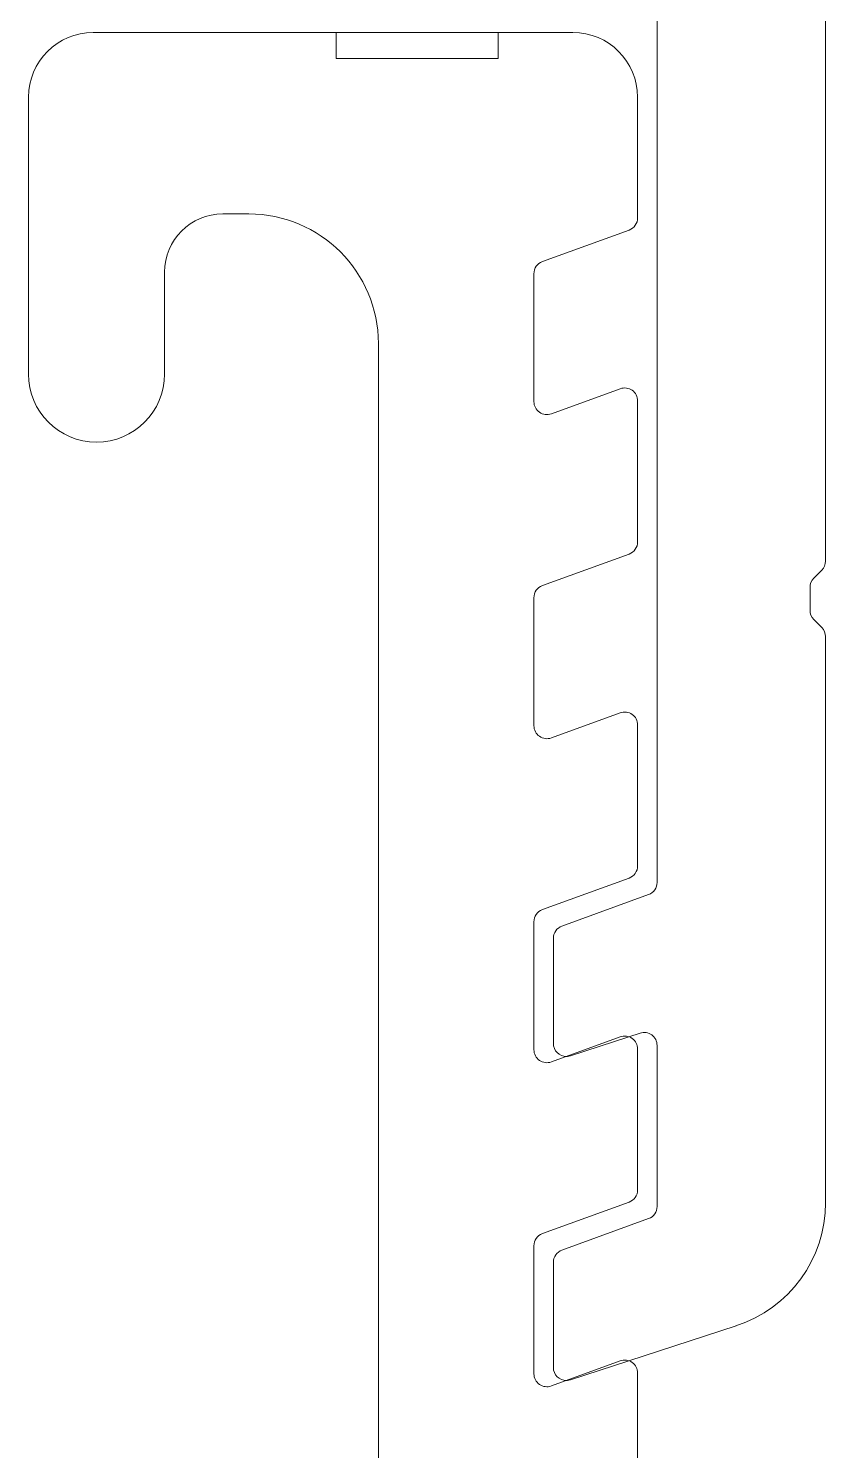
# Model space of a CAD drawing. Header units: millimetres. Extents: x 1522 to 2996, y -37 to 935.
# Drawn here: x 2551.35 to 2555.2, y 743.83 to 750.7 of the extents above; entities that cross this region are included whole.
import ezdxf

# ---------------------------------------------------------------- set-up
doc = ezdxf.new("R2010")
doc.units = ezdxf.units.MM
doc.linetypes.add('HIDDEN', pattern=[1.905, 1.27, -0.635])

# ---------------------------------------------------------------- blocks, each defined once
blk = doc.blocks.new('attachment and clamp x2')
at = {"color": 7, "linetype": 'Continuous', "lineweight": 15}
for p, q in [((1770.1144, 195.8672), (1770.1144, 202.8563)), ((1770.9278, 200.182), (1770.9278, 197.4182)), ((1769.7077, 199.9701), (1767.3926, 199.9701)), ((1767.0798, 199.6572), (1767.0798, 198.3213)), ((1770.0206, 199.0753), (1770.0206, 199.6572)), ((1768.0183, 199.0941), (1768.1435, 199.0941)), ((1769.5612, 198.8643), (1769.9794, 199.0165)), ((1767.7368, 198.3213), (1767.7368, 198.8125)), ((1769.52, 198.1878), (1769.52, 198.8055)), ((1768.7692, 198.4684), (1768.7692, 184.8844)), ((1769.9366, 198.2501), (1769.604, 198.129)), ((1770.0206, 197.5111), (1770.0206, 198.1913)), ((1769.5612, 197.3), (1769.9794, 197.4523)), ((1770.8711, 197.3355), (1770.9095, 197.374)), ((1769.52, 196.6236), (1769.52, 197.2413)), ((1770.8528, 197.1804), (1770.8528, 197.2913)), ((1770.9095, 197.0978), (1770.8711, 197.1362)), ((1770.9278, 197.0535), (1770.9278, 194.321)), ((1769.9366, 196.6858), (1769.604, 196.5648)), ((1770.0206, 195.9468), (1770.0206, 196.6271)), ((1769.5612, 195.7358), (1769.9794, 195.888)), ((1770.0733, 195.8084), (1769.655, 195.6562)), ((1769.52, 195.0593), (1769.52, 195.677)), ((1769.6139, 195.5974), (1769.6139, 195.0899)), ((1769.9366, 195.1216), (1769.604, 195.0005)), ((1769.978, 195.1221), (1770.0325, 195.1398)), ((1770.0206, 194.3826), (1770.0206, 195.0628)), ((1770.1144, 194.3029), (1770.1144, 195.0803)), ((1769.5612, 194.1715), (1769.9794, 194.3238)), ((1770.0733, 194.2441), (1769.655, 194.0919)), ((1769.52, 193.4951), (1769.52, 194.1127)), ((1769.6139, 194.0331), (1769.6139, 193.5256)), ((1769.978, 193.5578), (1770.4955, 193.7259)), ((1769.9366, 193.5573), (1769.604, 193.4363)), ((1770.0206, 192.8183), (1770.0206, 193.4985))]:
    blk.add_line(p, q, dxfattribs=at)
at = {"color": 7, "linetype": 'HIDDEN', "lineweight": 0}
for p, q in [((1768.5658, 199.9701), (1768.5658, 199.8449)), ((1769.3479, 199.8449), (1769.3479, 199.9701)), ((1768.5658, 199.8449), (1768.9569, 199.8449)), ((1768.9569, 199.8449), (1769.3479, 199.8449)), ((1769.6958, 195.0304), (1769.978, 195.1221)), ((1769.6958, 193.4661), (1769.978, 193.5578))]:
    blk.add_line(p, q, dxfattribs=at)
at = {"color": 7, "linetype": 'HIDDEN', "lineweight": 0, "flags": 128}
for points in [[(1769.6775, 195.0273), (1769.6813, 195.0275), (1769.6958, 195.0304)], [(1769.6775, 193.4631), (1769.6813, 193.4632), (1769.6958, 193.4661)]]:
    blk.add_lwpolyline(points, dxfattribs=at)
at = {"color": 7, "linetype": 'Continuous', "lineweight": 15}
for centre, radius, start, end in [((1767.3926, 199.6572), 0.3129, 90, 180), ((1769.7077, 199.6572), 0.3129, 0, 90), ((1768.0183, 198.8125), 0.2816, 90, 180), ((1768.1435, 198.4684), 0.6257, 0, 90), ((1769.958, 199.0753), 0.0626, 290, 0), ((1769.5826, 198.8055), 0.0626, 110, 180), ((1767.4083, 198.3213), 0.3285, 180, 270), ((1767.4083, 198.3213), 0.3285, 270, 0), ((1769.958, 198.1913), 0.0626, 0, 110), ((1769.5826, 198.1878), 0.0626, 180, 290), ((1769.958, 197.5111), 0.0626, 290, 0), ((1770.8653, 197.4182), 0.0626, 315, 0), ((1770.9153, 197.2913), 0.0626, 135, 180), ((1769.5826, 197.2413), 0.0626, 110, 180), ((1770.9153, 197.1804), 0.0626, 180, 225), ((1770.8653, 197.0535), 0.0626, 0, 45), ((1769.958, 196.6271), 0.0626, 0, 110), ((1769.5826, 196.6236), 0.0626, 180, 290), ((1769.958, 195.9468), 0.0626, 290, 0), ((1770.0519, 195.8672), 0.0626, 290, 0), ((1769.5826, 195.677), 0.0626, 110, 180), ((1769.6764, 195.5974), 0.0626, 110, 180), ((1769.958, 195.0628), 0.0626, 0, 110), ((1770.0519, 195.0803), 0.0626, 0, 108), ((1769.5826, 195.0593), 0.0626, 180, 290), ((1769.6764, 195.0899), 0.0626, 180, 271.00705), ((1769.958, 194.3826), 0.0626, 290, 0), ((1770.0519, 194.3029), 0.0626, 290, 0), ((1770.3021, 194.321), 0.6257, 288, 0), ((1769.5826, 194.1127), 0.0626, 110, 180), ((1769.6764, 194.0331), 0.0626, 110, 180), ((1769.958, 193.4985), 0.0626, 0, 110), ((1769.5826, 193.4951), 0.0626, 180, 290), ((1769.6764, 193.5256), 0.0626, 180, 271.00705)]:
    blk.add_arc(centre, radius, start, end, dxfattribs=at)

msp = doc.modelspace()

# ---------------------------------------------------------------- block references
msp.add_blockref('attachment and clamp x2', (784.2679, 550.7068))

doc.saveas('drawing.dxf')
